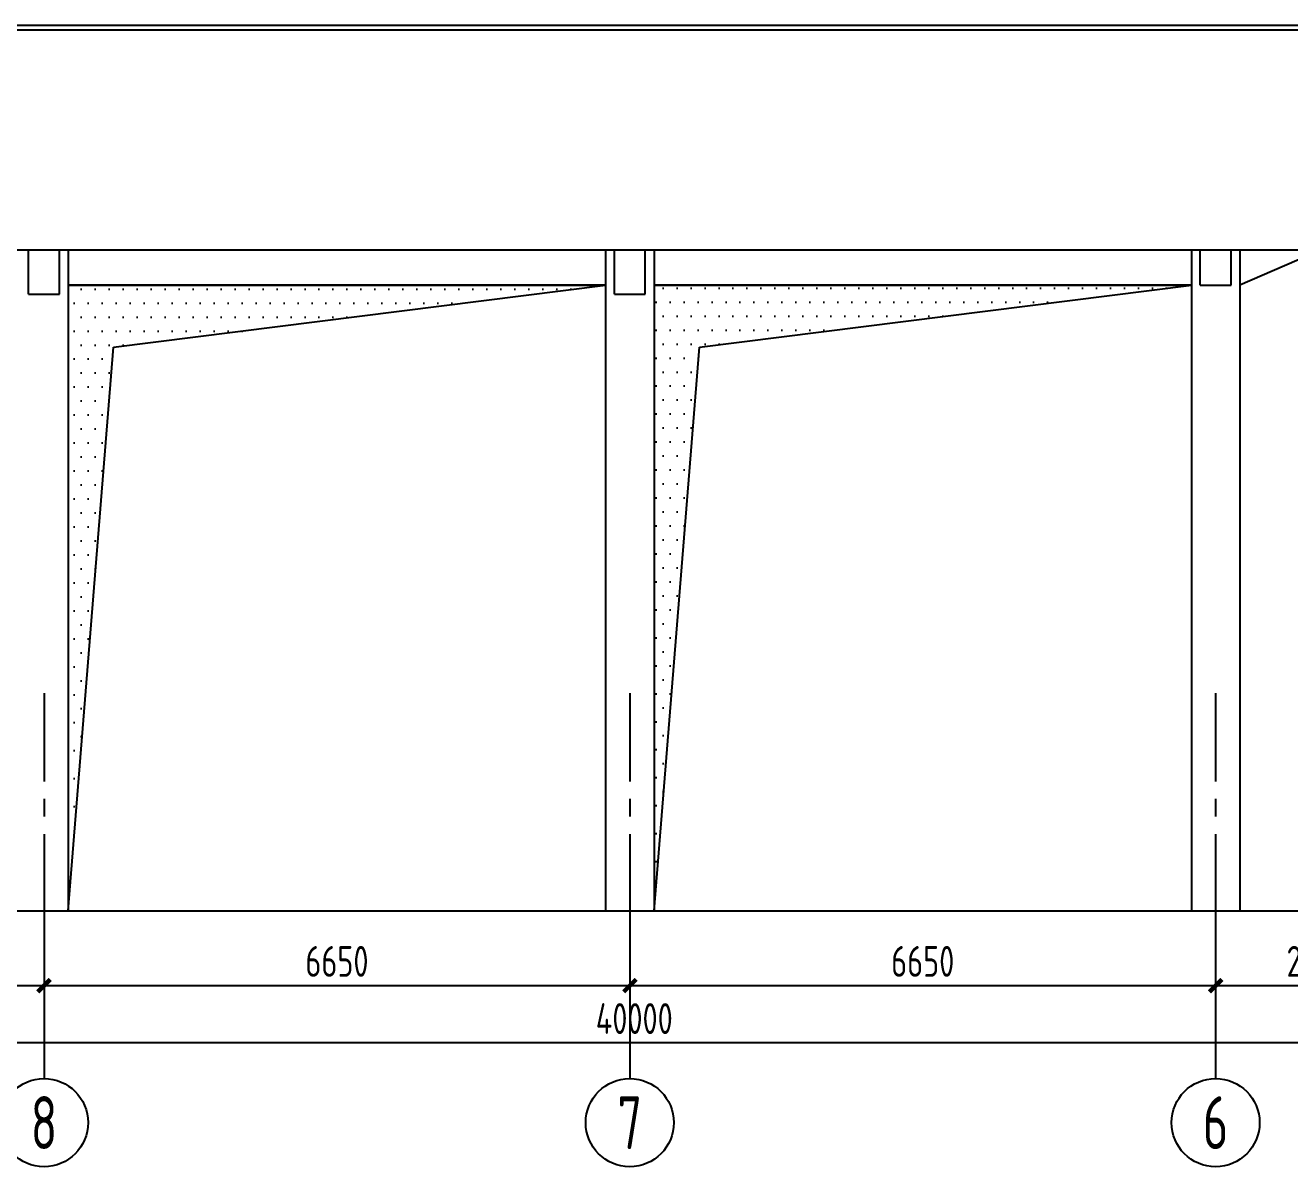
# Model space of a CAD drawing. Extents: x 665703 to 1047784, y -160603 to 92239.
# Drawn here: x 786281 to 800635, y 6860 to 19815 of the extents above; entities that cross this region are included whole.
import ezdxf
from ezdxf.enums import TextEntityAlignment as Align

# ---------------------------------------------------------------- set-up
doc = ezdxf.new("R2010")
doc.units = 0
doc.header["$LTSCALE"] = 800
doc.linetypes.add('CENTER', pattern=[2, 1.25, -0.25, 0.25, -0.25])
doc.layers.get('0').update_dxf_attribs({"linetype": 'CONTINUOUS'})
doc.layers.get('Defpoints').update_dxf_attribs({"linetype": 'CONTINUOUS'})
for name, color, linetype in [('AXIS', 4, 'CENTER'), ('DIM', 2, 'CONTINUOUS'), ('HATCH', 254, 'CONTINUOUS'), ('NUM', 7, 'CONTINUOUS'), ('中粗', 3, 'CONTINUOUS'), ('细线', 7, 'CONTINUOUS')]:
    doc.layers.add(name, color=color, linetype=linetype)
doc.styles.add('TSSD_Axis', font='tssdeng.shx', dxfattribs={"width": 0.7, "bigfont": 'tssdchn.shx'})
doc.styles.add('TSSD_Dimension', font='Tssdeng.shx', dxfattribs={"width": 0.75, "bigfont": 'hztxt.shx'})
doc.dimstyles.new('TSSD_100_100', dxfattribs={"dimtxt": 350, "dimasz": 100, "dimexe": 100, "dimexo": 250, "dimgap": 100, "dimtad": 1, "dimdec": 0, "dimzin": 0, "dimdsep": 46, "dimtxsty": 'TSSD_Dimension', "dimblk": 'ARCHTICK', "dimcen": 0, "dimdle": 100, "dimclrt": 7, "dimadec": 0, "dimazin": 0, "dimtfac": 1, "dimtdec": 0, "dimtix": 1, "dimtmove": 2, "dimatfit": 3, "dimldrblk": 'ARCHTICK', "dimfxl": 0, "dimtolj": 1, "dimtzin": 0, "dimarcsym": 0})

# ---------------------------------------------------------------- blocks, each defined once
blk = doc.blocks.new('ts_axno')
at = {"color": 0, "linetype": 'ByBlock', "lineweight": -2}
blk.add_circle((0, 0), 0.5, dxfattribs=at)
at = {"color": 0, "linetype": 'ByBlock', "lineweight": -2, "style": 'TSSD_Axis', "width": 0.7}
blk.add_attdef('A', text='', height=0.6, dxfattribs=at).set_placement((0, 0), align=Align.MIDDLE_CENTER)
blk = doc.blocks.new('_ArchTick')
at = {"color": 0, "const_width": 0.5}
blk.add_lwpolyline([(-0.71, -0.71), (0.71, 0.71)], dxfattribs=at)
blk = doc.blocks.new('*D45')
at = {"layer": 'Defpoints', "color": 0, "transparency": 16777216}
for p in [(779844, 9765), (786494, 9765), (786494, 8915)]:
    blk.add_point(p, dxfattribs=at)
at = {"layer": 'DIM', "color": 0, "lineweight": -2, "transparency": 16777216}
for p, q in [((779844, 9515), (779844, 8815)), ((786494, 9515), (786494, 8815)), ((779744, 8915), (786594, 8915))]:
    blk.add_line(p, q, dxfattribs=at)
at = {"layer": 'DIM', "color": 0, "lineweight": -2, "transparency": 16777216, "xscale": 100, "yscale": 100, "zscale": 100, "rotation": 180}
blk.add_blockref('_ArchTick', (779844, 8915), dxfattribs=at)
at = {"layer": 'DIM', "color": 0, "lineweight": -2, "transparency": 16777216, "xscale": 100, "yscale": 100, "zscale": 100}
blk.add_blockref('_ArchTick', (786494, 8915), dxfattribs=at)
at = {"layer": 'DIM', "color": 7, "transparency": 16777216, "insert": (783169, 9190), "char_height": 350, "attachment_point": 5, "style": 'TSSD_Dimension'}
blk.add_mtext('\\A1;6650', dxfattribs=at)
blk = doc.blocks.new('*D46')
at = {"layer": 'Defpoints', "color": 0, "transparency": 16777216}
for p in [(786494, 9765), (793144, 9765), (793144, 8915)]:
    blk.add_point(p, dxfattribs=at)
at = {"layer": 'DIM', "color": 0, "lineweight": -2, "transparency": 16777216}
for p, q in [((786494, 9515), (786494, 8815)), ((793144, 9515), (793144, 8815)), ((786394, 8915), (793244, 8915))]:
    blk.add_line(p, q, dxfattribs=at)
at = {"layer": 'DIM', "color": 0, "lineweight": -2, "transparency": 16777216, "xscale": 100, "yscale": 100, "zscale": 100, "rotation": 180}
blk.add_blockref('_ArchTick', (786494, 8915), dxfattribs=at)
at = {"layer": 'DIM', "color": 0, "lineweight": -2, "transparency": 16777216, "xscale": 100, "yscale": 100, "zscale": 100}
blk.add_blockref('_ArchTick', (793144, 8915), dxfattribs=at)
at = {"layer": 'DIM', "color": 7, "transparency": 16777216, "insert": (789819, 9190), "char_height": 350, "attachment_point": 5, "style": 'TSSD_Dimension'}
blk.add_mtext('\\A1;6650', dxfattribs=at)
blk = doc.blocks.new('*D47')
at = {"layer": 'Defpoints', "color": 0, "transparency": 16777216}
for p in [(793144, 9765), (799794, 9765), (799794, 8915)]:
    blk.add_point(p, dxfattribs=at)
at = {"layer": 'DIM', "color": 0, "lineweight": -2, "transparency": 16777216}
for p, q in [((793144, 9515), (793144, 8815)), ((799794, 9515), (799794, 8815)), ((793044, 8915), (799894, 8915))]:
    blk.add_line(p, q, dxfattribs=at)
at = {"layer": 'DIM', "color": 0, "lineweight": -2, "transparency": 16777216, "xscale": 100, "yscale": 100, "zscale": 100, "rotation": 180}
blk.add_blockref('_ArchTick', (793144, 8915), dxfattribs=at)
at = {"layer": 'DIM', "color": 0, "lineweight": -2, "transparency": 16777216, "xscale": 100, "yscale": 100, "zscale": 100}
blk.add_blockref('_ArchTick', (799794, 8915), dxfattribs=at)
at = {"layer": 'DIM', "color": 7, "transparency": 16777216, "insert": (796469, 9190), "char_height": 350, "attachment_point": 5, "style": 'TSSD_Dimension'}
blk.add_mtext('\\A1;6650', dxfattribs=at)
blk = doc.blocks.new('*D48')
at = {"layer": 'Defpoints', "color": 0, "transparency": 16777216}
for p in [(799794, 9765), (802094, 9765), (802094, 8915)]:
    blk.add_point(p, dxfattribs=at)
at = {"layer": 'DIM', "color": 0, "lineweight": -2, "transparency": 16777216}
for p, q in [((799794, 9515), (799794, 8815)), ((802094, 9515), (802094, 8815)), ((799694, 8915), (802194, 8915))]:
    blk.add_line(p, q, dxfattribs=at)
at = {"layer": 'DIM', "color": 0, "lineweight": -2, "transparency": 16777216, "xscale": 100, "yscale": 100, "zscale": 100, "rotation": 180}
blk.add_blockref('_ArchTick', (799794, 8915), dxfattribs=at)
at = {"layer": 'DIM', "color": 0, "lineweight": -2, "transparency": 16777216, "xscale": 100, "yscale": 100, "zscale": 100}
blk.add_blockref('_ArchTick', (802094, 8915), dxfattribs=at)
at = {"layer": 'DIM', "color": 7, "transparency": 16777216, "insert": (800944, 9190), "char_height": 350, "attachment_point": 5, "style": 'TSSD_Dimension'}
blk.add_mtext('\\A1;2300', dxfattribs=at)
blk = doc.blocks.new('*D53')
at = {"layer": 'Defpoints', "color": 0, "transparency": 16777216}
for p in [(773194, 9765), (813194, 9765), (773194, 8266)]:
    blk.add_point(p, dxfattribs=at)
at = {"layer": 'DIM', "color": 0, "lineweight": -2, "transparency": 16777216}
for p, q in [((773194, 9515), (773194, 8166)), ((813194, 9515), (813194, 8166)), ((813294, 8266), (773094, 8266))]:
    blk.add_line(p, q, dxfattribs=at)
at = {"layer": 'DIM', "color": 0, "lineweight": -2, "transparency": 16777216, "xscale": 100, "yscale": 100, "zscale": 100, "rotation": 180}
blk.add_blockref('_ArchTick', (773194, 8266), dxfattribs=at)
at = {"layer": 'DIM', "color": 0, "lineweight": -2, "transparency": 16777216, "xscale": 100, "yscale": 100, "zscale": 100}
blk.add_blockref('_ArchTick', (813194, 8266), dxfattribs=at)
at = {"layer": 'DIM', "color": 7, "transparency": 16777216, "insert": (793194, 8541), "char_height": 350, "attachment_point": 5, "style": 'TSSD_Dimension'}
blk.add_mtext('\\A1;40000', dxfattribs=at)

msp = doc.modelspace()

# ---------------------------------------------------------------- hatches: boundary and pattern name
at = {"layer": 'HATCH'}
h = msp.add_hatch(dxfattribs=at)
h.set_pattern_fill('DOTS', color=256, scale=100, style=0)
h.set_pattern_definition([(0, (682855.72, -35725.42), (79.375, 158.75), [0, -158.75])])
h.paths.add_polyline_path([(786768.5, 9764.7), (787283.7, 16160.2), (792868.5, 16864.7), (786768.5, 16864.7)])
h = msp.add_hatch(dxfattribs=at)
h.set_pattern_fill('DOTS', color=256, scale=100, style=0)
h.set_pattern_definition([(0, (722162.96, -39524.32), (79.375, 158.75), [0, -158.75])])
h.paths.add_polyline_path([(799518.5, 16864.7), (793418.5, 16864.7), (793418.5, 9764.7), (793933.7, 16160.2)])

# ---------------------------------------------------------------- linework, layer by layer
at = {"layer": 'AXIS'}
for p, q in [((786493.5, 12233.6), (786493.5, 9764.7)), ((793143.5, 12233.6), (793143.5, 9764.7)), ((799793.5, 12233.6), (799793.5, 9764.7))]:
    msp.add_line(p, q, dxfattribs=at)
at = {"layer": 'NUM'}
for p, q in [((786493.5, 9764.7), (786493.5, 7859.7)), ((793143.5, 9764.7), (793143.5, 7859.7)), ((799793.5, 9764.7), (799793.5, 7859.7))]:
    msp.add_line(p, q, dxfattribs=at)
at = {"layer": '中粗'}
for p, q in [((771193.5, 19814.7), (801793.5, 19814.7)), ((771993.5, 19764.7), (800993.5, 19764.7)), ((771993.5, 17264.7), (800993.5, 17264.7)), ((786318.5, 16764.7), (786318.5, 17264.7)), ((786668.5, 16764.7), (786668.5, 17264.7)), ((786768.5, 17264.7), (786768.5, 9764.7)), ((792868.5, 17264.7), (792868.5, 9764.7)), ((792968.5, 16764.7), (792968.5, 17264.7)), ((793318.5, 16764.7), (793318.5, 17264.7)), ((793418.5, 17264.7), (793418.5, 9764.7)), ((799518.5, 17264.7), (799518.5, 9764.7)), ((799618.5, 16864.7), (799618.5, 17264.7)), ((799968.5, 16864.7), (799968.5, 17264.7)), ((800993.5, 17264.7), (800068.5, 16864.7)), ((800068.5, 17264.7), (800068.5, 9764.7)), ((792868.5, 16864.7), (786768.5, 16864.7)), ((786768.5, 16864.7), (792868.5, 16864.7)), ((799518.5, 16864.7), (793418.5, 16864.7)), ((793418.5, 16864.7), (799518.5, 16864.7)), ((799618.5, 16864.7), (799968.5, 16864.7)), ((786318.5, 16764.7), (786668.5, 16764.7)), ((792968.5, 16764.7), (793318.5, 16764.7)), ((771515.2, 9764.7), (814513.8, 9764.7))]:
    msp.add_line(p, q, dxfattribs=at)
at = {"layer": '细线'}
for p, q in [((787283.7, 16160.2), (792868.5, 16864.7)), ((793933.7, 16160.2), (799518.5, 16864.7)), ((786768.5, 9764.7), (787283.7, 16160.2)), ((793418.5, 9764.7), (793933.7, 16160.2))]:
    msp.add_line(p, q, dxfattribs=at)

# ---------------------------------------------------------------- block references
at = {"layer": 'NUM'}
ref = msp.add_blockref('ts_axno', (786493.5, 7359.7), dxfattribs=dict(at, xscale=1000, yscale=1000, zscale=1000, rotation=180))
ref.add_attrib('8', '8', dxfattribs={"height": 600, "style": 'TSSD_Axis', "width": 0.7}).set_placement((786493.5, 7359.7), align=Align.MIDDLE_CENTER)
ref = msp.add_blockref('ts_axno', (793143.5, 7359.7), dxfattribs=dict(at, xscale=1000, yscale=1000, zscale=1000, rotation=180))
ref.add_attrib('7', '7', dxfattribs={"height": 600, "style": 'TSSD_Axis', "width": 0.7}).set_placement((793143.5, 7359.7), align=Align.MIDDLE_CENTER)
ref = msp.add_blockref('ts_axno', (799793.5, 7359.7), dxfattribs=dict(at, xscale=1000, yscale=1000, zscale=1000, rotation=180))
ref.add_attrib('6', '6', dxfattribs={"height": 600, "style": 'TSSD_Axis', "width": 0.7}).set_placement((799793.5, 7359.7), align=Align.MIDDLE_CENTER)

# ---------------------------------------------------------------- dimensions: what is measured, and where the dimension line sits
at = {"layer": 'DIM'}
for base, p1, p2, picture, middle in [((773193.5, 8265.8), (813193.5, 9764.7), (773193.5, 9764.7), '*D53', (793193.5, 8540.8)), ((786493.5, 8915.1), (779843.5, 9764.7), (786493.5, 9764.7), '*D45', (783168.5, 9190.1)), ((793143.5, 8915.1), (786493.5, 9764.7), (793143.5, 9764.7), '*D46', (789818.5, 9190.1)), ((799793.5, 8915.1), (793143.5, 9764.7), (799793.5, 9764.7), '*D47', (796468.5, 9190.1)), ((802093.5, 8915.1), (799793.5, 9764.7), (802093.5, 9764.7), '*D48', (800943.5, 9190.1))]:
    dim = msp.add_linear_dim(base=base, p1=p1, p2=p2, angle=180, dimstyle='TSSD_100_100', dxfattribs=at)
    dim.commit()
    dim.dimension.update_dxf_attribs({"geometry": picture, "text_midpoint": middle})

doc.saveas('drawing.dxf')
